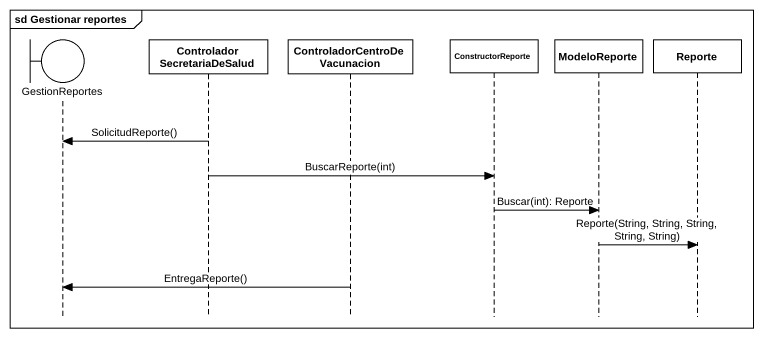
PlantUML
@startuml
mainframe sd Gestionar reportes
hide footbox
boundary GestionReportes
participant ControladorSecretariaDeSalud
participant "ControladorCentroDeVacunacion" as ControladorCentroDeVacunacio
participant ConstructorReporte
participant ModeloReporte
participant Reporte

ControladorSecretariaDeSalud -> GestionReportes : SolicitudReporte()
ControladorSecretariaDeSalud -> ConstructorReporte : BuscarReporte(int)
ConstructorReporte -> ModeloReporte : Buscar(int): Reporte
ModeloReporte -> Reporte : Reporte(String, String, String, String, String)
ControladorCentroDeVacunacio -> GestionReportes : EntregaReporte()
@enduml
